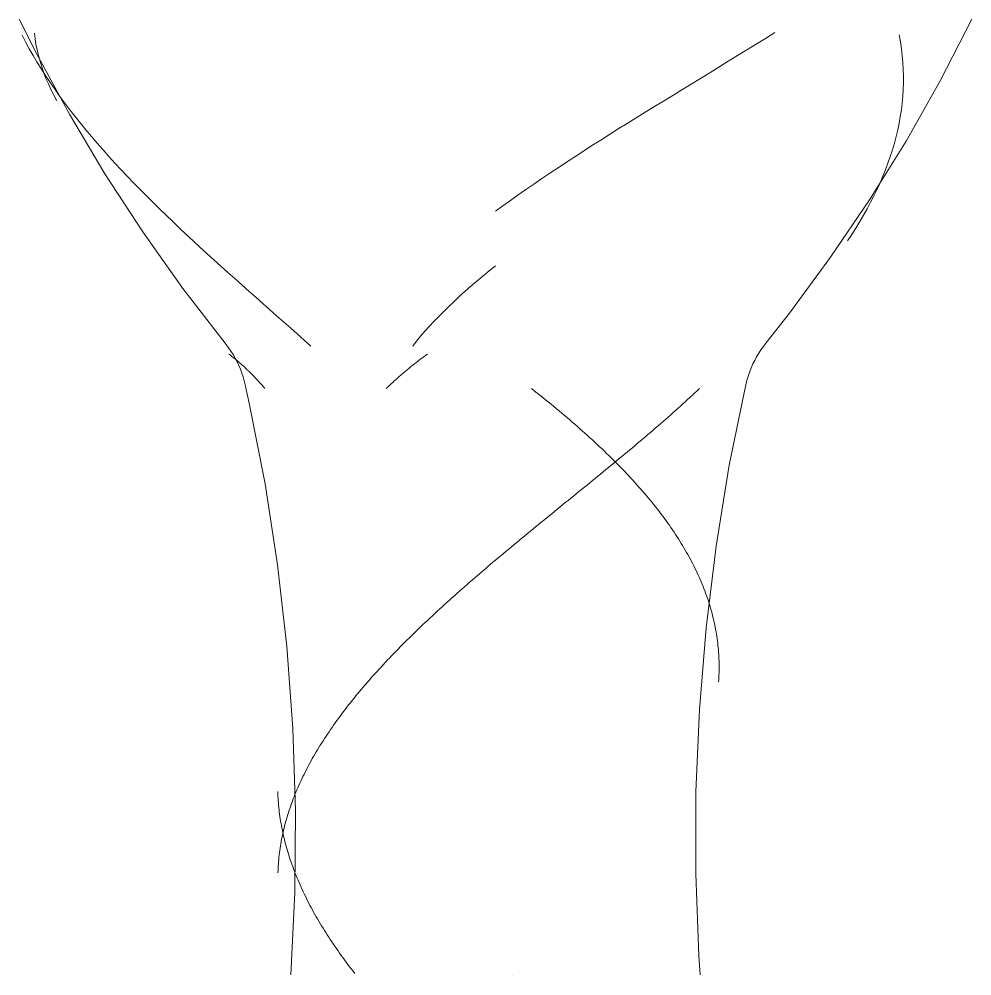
# Model space of a CAD drawing. Header units: inches. Extents: x -55396 to -733, y -290 to 853.
# Drawn here: x -55395.68 to -55377.05, y 101.29 to 120 of the extents above; entities that cross this region are included whole.
import ezdxf

# ---------------------------------------------------------------- set-up
doc = ezdxf.new("R2010")
doc.units = ezdxf.units.IN
doc.header["$MEASUREMENT"] = 0
doc.layers.add('Q-SPCQ', color=91, linetype='Continuous', lineweight=9)

# ---------------------------------------------------------------- blocks, each defined once
blk = doc.blocks.new('FP_262-Section 1')
at = {"layer": 'Q-SPCQ'}
for p, q in [((21271.024, 109.29), (21270.973, 109.246)), ((21271.075, 109.333), (21271.024, 109.29)), ((21271.126, 109.377), (21271.075, 109.333)), ((21271.178, 109.42), (21271.126, 109.377)), ((21270.821, 109.116), (21270.771, 109.073)), ((21270.872, 109.159), (21270.821, 109.116)), ((21270.922, 109.203), (21270.872, 109.159)), ((21270.973, 109.246), (21270.922, 109.203)), ((21270.571, 108.899), (21270.522, 108.855)), ((21270.621, 108.942), (21270.571, 108.899)), ((21270.671, 108.986), (21270.621, 108.942)), ((21270.721, 109.029), (21270.671, 108.986)), ((21270.771, 109.073), (21270.721, 109.029)), ((21270.375, 108.725), (21270.326, 108.681)), ((21270.423, 108.768), (21270.375, 108.725)), ((21270.472, 108.812), (21270.423, 108.768)), ((21270.522, 108.855), (21270.472, 108.812)), ((21270.181, 108.551), (21270.134, 108.507)), ((21270.229, 108.594), (21270.181, 108.551)), ((21270.278, 108.638), (21270.229, 108.594)), ((21270.326, 108.681), (21270.278, 108.638)), ((21269.945, 108.333), (21269.898, 108.29)), ((21269.992, 108.377), (21269.945, 108.333)), ((21270.039, 108.42), (21269.992, 108.377)), ((21270.086, 108.464), (21270.039, 108.42)), ((21270.134, 108.507), (21270.086, 108.464)), ((21269.76, 108.159), (21269.714, 108.115)), ((21269.806, 108.202), (21269.76, 108.159)), ((21269.852, 108.246), (21269.806, 108.202)), ((21269.898, 108.29), (21269.852, 108.246)), ((21269.579, 107.985), (21269.534, 107.941)), ((21269.624, 108.028), (21269.579, 107.985)), ((21269.669, 108.072), (21269.624, 108.028)), ((21269.714, 108.115), (21269.669, 108.072)), ((21269.402, 107.81), (21269.359, 107.767)), ((21269.446, 107.854), (21269.402, 107.81)), ((21269.49, 107.897), (21269.446, 107.854)), ((21269.534, 107.941), (21269.49, 107.897)), ((21269.188, 107.592), (21269.146, 107.548)), ((21269.23, 107.636), (21269.188, 107.592)), ((21269.273, 107.679), (21269.23, 107.636)), ((21269.316, 107.723), (21269.273, 107.679)), ((21269.359, 107.767), (21269.316, 107.723)), ((21269.022, 107.418), (21268.982, 107.374)), ((21269.063, 107.461), (21269.022, 107.418)), ((21269.105, 107.505), (21269.063, 107.461)), ((21269.146, 107.548), (21269.105, 107.505)), ((21268.862, 107.243), (21268.822, 107.199)), ((21268.901, 107.287), (21268.862, 107.243)), ((21268.941, 107.33), (21268.901, 107.287)), ((21268.982, 107.374), (21268.941, 107.33)), ((21268.668, 107.025), (21268.63, 106.981)), ((21268.706, 107.068), (21268.668, 107.025)), ((21268.744, 107.112), (21268.706, 107.068)), ((21268.783, 107.156), (21268.744, 107.112)), ((21268.822, 107.199), (21268.783, 107.156)), ((21268.519, 106.85), (21268.483, 106.806)), ((21268.556, 106.894), (21268.519, 106.85)), ((21268.593, 106.937), (21268.556, 106.894)), ((21268.63, 106.981), (21268.593, 106.937)), ((21268.377, 106.675), (21268.342, 106.631)), ((21268.412, 106.719), (21268.377, 106.675)), ((21268.447, 106.763), (21268.412, 106.719)), ((21268.483, 106.806), (21268.447, 106.763)), ((21268.239, 106.5), (21268.206, 106.457)), ((21268.273, 106.544), (21268.239, 106.5)), ((21268.307, 106.588), (21268.273, 106.544)), ((21268.342, 106.631), (21268.307, 106.588)), ((21268.077, 106.282), (21268.045, 106.238)), ((21268.108, 106.325), (21268.077, 106.282)), ((21268.141, 106.369), (21268.108, 106.325)), ((21268.173, 106.413), (21268.141, 106.369)), ((21268.206, 106.457), (21268.173, 106.413)), ((21267.953, 106.107), (21267.924, 106.063)), ((21267.984, 106.15), (21267.953, 106.107)), ((21268.014, 106.194), (21267.984, 106.15)), ((21268.045, 106.238), (21268.014, 106.194)), ((21267.836, 105.932), (21267.808, 105.888)), ((21267.865, 105.975), (21267.836, 105.932)), ((21267.894, 106.019), (21267.865, 105.975)), ((21267.924, 106.063), (21267.894, 106.019)), ((21267.7, 105.713), (21267.673, 105.669)), ((21267.726, 105.757), (21267.7, 105.713)), ((21267.753, 105.8), (21267.726, 105.757)), ((21267.78, 105.844), (21267.753, 105.8)), ((21267.808, 105.888), (21267.78, 105.844)), ((21267.597, 105.538), (21267.573, 105.494)), ((21267.622, 105.582), (21267.597, 105.538)), ((21267.648, 105.625), (21267.622, 105.582)), ((21267.673, 105.669), (21267.648, 105.625)), ((21267.502, 105.363), (21267.48, 105.319)), ((21267.525, 105.407), (21267.502, 105.363)), ((21267.549, 105.45), (21267.525, 105.407)), ((21267.573, 105.494), (21267.549, 105.45)), ((21267.414, 105.188), (21267.393, 105.144)), ((21267.435, 105.231), (21267.414, 105.188)), ((21267.457, 105.275), (21267.435, 105.231)), ((21267.48, 105.319), (21267.457, 105.275)), ((21267.313, 104.969), (21267.295, 104.925)), ((21267.333, 105.013), (21267.313, 104.969)), ((21267.352, 105.056), (21267.333, 105.013)), ((21267.372, 105.1), (21267.352, 105.056)), ((21267.393, 105.144), (21267.372, 105.1)), ((21266.921, 104.895), (21266.923, 104.851)), ((21266.923, 104.851), (21266.925, 104.806)), ((21266.925, 104.806), (21266.927, 104.762)), ((21267.241, 104.794), (21267.224, 104.75)), ((21267.258, 104.837), (21267.241, 104.794)), ((21267.276, 104.881), (21267.258, 104.837)), ((21267.295, 104.925), (21267.276, 104.881)), ((21266.927, 104.762), (21266.93, 104.717)), ((21266.93, 104.717), (21266.934, 104.673)), ((21266.934, 104.673), (21266.938, 104.628)), ((21266.938, 104.628), (21266.942, 104.584)), ((21267.176, 104.618), (21267.161, 104.575)), ((21267.191, 104.662), (21267.176, 104.618)), ((21267.208, 104.706), (21267.191, 104.662)), ((21267.224, 104.75), (21267.208, 104.706)), ((21266.942, 104.584), (21266.947, 104.539)), ((21266.947, 104.539), (21266.952, 104.495)), ((21266.952, 104.495), (21266.958, 104.45)), ((21266.958, 104.45), (21266.964, 104.406)), ((21266.964, 104.406), (21266.971, 104.361)), ((21267.118, 104.443), (21267.105, 104.399)), ((21267.132, 104.487), (21267.118, 104.443)), ((21267.146, 104.531), (21267.132, 104.487)), ((21267.161, 104.575), (21267.146, 104.531)), ((21266.971, 104.361), (21266.978, 104.317)), ((21266.978, 104.317), (21266.985, 104.272)), ((21266.985, 104.272), (21266.993, 104.228)), ((21266.993, 104.228), (21267.002, 104.183)), ((21267.056, 104.224), (21267.045, 104.18)), ((21267.068, 104.268), (21267.056, 104.224)), ((21267.08, 104.312), (21267.068, 104.268)), ((21267.092, 104.356), (21267.08, 104.312)), ((21267.105, 104.399), (21267.092, 104.356)), ((21267.002, 104.183), (21267.011, 104.138)), ((21267.015, 104.049), (21267.006, 104.005)), ((21267.011, 104.138), (21267.02, 104.094)), ((21267.025, 104.093), (21267.015, 104.049)), ((21267.02, 104.094), (21267.03, 104.049)), ((21267.035, 104.137), (21267.025, 104.093)), ((21267.03, 104.049), (21267.04, 104.005)), ((21267.045, 104.18), (21267.035, 104.137)), ((21266.981, 103.874), (21266.974, 103.83)), ((21266.989, 103.918), (21266.981, 103.874)), ((21266.997, 103.961), (21266.989, 103.918)), ((21267.006, 104.005), (21266.997, 103.961)), ((21267.04, 104.005), (21267.051, 103.96)), ((21267.051, 103.96), (21267.062, 103.916)), ((21267.062, 103.916), (21267.073, 103.871)), ((21267.073, 103.871), (21267.085, 103.827)), ((21266.95, 103.655), (21266.945, 103.611)), ((21266.955, 103.699), (21266.95, 103.655)), ((21266.961, 103.742), (21266.955, 103.699)), ((21266.967, 103.786), (21266.961, 103.742)), ((21266.974, 103.83), (21266.967, 103.786)), ((21267.085, 103.827), (21267.098, 103.782)), ((21267.098, 103.782), (21267.111, 103.738)), ((21267.111, 103.738), (21267.124, 103.693)), ((21267.124, 103.693), (21267.138, 103.649)), ((21266.934, 103.48), (21266.931, 103.436)), ((21266.937, 103.523), (21266.934, 103.48)), ((21266.941, 103.567), (21266.937, 103.523)), ((21266.945, 103.611), (21266.941, 103.567)), ((21267.138, 103.649), (21267.152, 103.604)), ((21267.152, 103.604), (21267.167, 103.56)), ((21267.167, 103.56), (21267.182, 103.515)), ((21267.182, 103.515), (21267.198, 103.471)), ((21267.198, 103.471), (21267.214, 103.426)), ((21266.926, 103.348), (21266.925, 103.304)), ((21266.928, 103.392), (21266.926, 103.348)), ((21266.931, 103.436), (21266.928, 103.392)), ((21267.214, 103.426), (21267.23, 103.382)), ((21267.23, 103.382), (21267.247, 103.337)), ((21267.247, 103.337), (21267.264, 103.292)), ((21267.264, 103.292), (21267.282, 103.248)), ((21267.282, 103.248), (21267.3, 103.203)), ((21267.3, 103.203), (21267.319, 103.159)), ((21267.319, 103.159), (21267.338, 103.114)), ((21267.338, 103.114), (21267.357, 103.07)), ((21267.357, 103.07), (21267.377, 103.025)), ((21267.377, 103.025), (21267.397, 102.981)), ((21267.397, 102.981), (21267.418, 102.936)), ((21267.418, 102.936), (21267.439, 102.892)), ((21267.439, 102.892), (21267.461, 102.847)), ((21267.461, 102.847), (21267.483, 102.803)), ((21267.483, 102.803), (21267.505, 102.758)), ((21267.505, 102.758), (21267.528, 102.714)), ((21267.528, 102.714), (21267.551, 102.669)), ((21267.551, 102.669), (21267.575, 102.625)), ((21267.575, 102.625), (21267.599, 102.58)), ((21267.599, 102.58), (21267.623, 102.536)), ((21267.623, 102.536), (21267.648, 102.491)), ((21267.648, 102.491), (21267.673, 102.447)), ((21267.673, 102.447), (21267.699, 102.402)), ((21267.699, 102.402), (21267.725, 102.358)), ((21267.725, 102.358), (21267.751, 102.313)), ((21267.751, 102.313), (21267.778, 102.269)), ((21267.778, 102.269), (21267.806, 102.224)), ((21267.806, 102.224), (21267.833, 102.18)), ((21267.833, 102.18), (21267.861, 102.135)), ((21267.861, 102.135), (21267.89, 102.091)), ((21267.89, 102.091), (21267.918, 102.046)), ((21267.918, 102.046), (21267.948, 102.002)), ((21267.948, 102.002), (21267.977, 101.958)), ((21267.977, 101.958), (21268.007, 101.913)), ((21268.007, 101.913), (21268.038, 101.869)), ((21268.038, 101.869), (21268.068, 101.824)), ((21268.068, 101.824), (21268.099, 101.78)), ((21268.099, 101.78), (21268.131, 101.735)), ((21268.131, 101.735), (21268.163, 101.691)), ((21268.163, 101.691), (21268.195, 101.646)), ((21268.195, 101.646), (21268.227, 101.602)), ((21268.227, 101.602), (21268.26, 101.557)), ((21268.26, 101.557), (21268.294, 101.513)), ((21268.294, 101.513), (21268.327, 101.469)), ((21268.327, 101.469), (21268.361, 101.424)), ((21268.361, 101.424), (21268.396, 101.38)), ((21268.396, 101.38), (21268.43, 101.335))]:
    blk.add_line(p, q, dxfattribs=at)
at = {"layer": 'Q-SPCQ', "flags": 128}
blk.add_lwpolyline([(21267.178, 101.312), (21267.254, 102.917), (21267.266, 104.523), (21267.213, 106.128), (21267.097, 107.73), (21266.916, 109.325), (21266.672, 110.913), (21266.365, 112.489), (21266.285, 112.849)], dxfattribs=at)
blk = doc.blocks.new('FP_263-Section 1')
at = {"layer": 'Q-SPCQ'}
for p, q in [((21271.881, 112.774), (21271.937, 112.731)), ((21271.937, 112.731), (21271.992, 112.687)), ((21271.992, 112.687), (21272.047, 112.644)), ((21272.047, 112.644), (21272.101, 112.6)), ((21275.027, 112.646), (21274.981, 112.604)), ((21275.072, 112.689), (21275.027, 112.646)), ((21275.118, 112.732), (21275.072, 112.689)), ((21275.163, 112.774), (21275.118, 112.732)), ((21272.101, 112.6), (21272.155, 112.557)), ((21272.155, 112.557), (21272.209, 112.513)), ((21272.209, 112.513), (21272.263, 112.469)), ((21272.263, 112.469), (21272.316, 112.426)), ((21274.841, 112.476), (21274.794, 112.433)), ((21274.888, 112.518), (21274.841, 112.476)), ((21274.934, 112.561), (21274.888, 112.518)), ((21274.981, 112.604), (21274.934, 112.561)), ((21272.316, 112.426), (21272.369, 112.382)), ((21272.369, 112.382), (21272.421, 112.339)), ((21272.421, 112.339), (21272.473, 112.295)), ((21272.473, 112.295), (21272.525, 112.251)), ((21274.603, 112.262), (21274.554, 112.219)), ((21274.651, 112.305), (21274.603, 112.262)), ((21274.699, 112.347), (21274.651, 112.305)), ((21274.746, 112.39), (21274.699, 112.347)), ((21274.794, 112.433), (21274.746, 112.39)), ((21272.525, 112.251), (21272.577, 112.208)), ((21272.577, 112.208), (21272.628, 112.164)), ((21272.628, 112.164), (21272.679, 112.12)), ((21272.679, 112.12), (21272.729, 112.077)), ((21272.729, 112.077), (21272.779, 112.033)), ((21274.408, 112.091), (21274.358, 112.048)), ((21274.457, 112.134), (21274.408, 112.091)), ((21274.506, 112.176), (21274.457, 112.134)), ((21274.554, 112.219), (21274.506, 112.176)), ((21272.779, 112.033), (21272.829, 111.989)), ((21272.829, 111.989), (21272.878, 111.945)), ((21272.878, 111.945), (21272.927, 111.902)), ((21272.927, 111.902), (21272.976, 111.858)), ((21274.209, 111.919), (21274.159, 111.877)), ((21274.259, 111.962), (21274.209, 111.919)), ((21274.309, 112.005), (21274.259, 111.962)), ((21274.358, 112.048), (21274.309, 112.005)), ((21272.976, 111.858), (21273.024, 111.814)), ((21273.024, 111.814), (21273.072, 111.77)), ((21273.072, 111.77), (21273.12, 111.727)), ((21273.12, 111.727), (21273.167, 111.683)), ((21273.957, 111.705), (21273.906, 111.662)), ((21274.008, 111.748), (21273.957, 111.705)), ((21274.058, 111.791), (21274.008, 111.748)), ((21274.109, 111.834), (21274.058, 111.791)), ((21274.159, 111.877), (21274.109, 111.834)), ((21273.167, 111.683), (21273.213, 111.639)), ((21273.213, 111.639), (21273.26, 111.595)), ((21273.26, 111.595), (21273.306, 111.551)), ((21273.306, 111.551), (21273.351, 111.508)), ((21273.752, 111.533), (21273.7, 111.49)), ((21273.803, 111.576), (21273.752, 111.533)), ((21273.855, 111.619), (21273.803, 111.576)), ((21273.906, 111.662), (21273.855, 111.619)), ((21273.351, 111.508), (21273.396, 111.464)), ((21273.396, 111.464), (21273.441, 111.42)), ((21273.441, 111.42), (21273.485, 111.376)), ((21273.485, 111.376), (21273.529, 111.332)), ((21273.545, 111.362), (21273.493, 111.319)), ((21273.529, 111.332), (21273.572, 111.288)), ((21273.597, 111.405), (21273.545, 111.362)), ((21273.649, 111.448), (21273.597, 111.405)), ((21273.7, 111.49), (21273.649, 111.448)), ((21273.284, 111.147), (21273.231, 111.104)), ((21273.336, 111.19), (21273.284, 111.147)), ((21273.388, 111.233), (21273.336, 111.19)), ((21273.441, 111.276), (21273.388, 111.233)), ((21273.493, 111.319), (21273.441, 111.276)), ((21273.572, 111.288), (21273.615, 111.244)), ((21273.615, 111.244), (21273.658, 111.201)), ((21273.658, 111.201), (21273.7, 111.157)), ((21273.7, 111.157), (21273.742, 111.113)), ((21273.073, 110.975), (21273.02, 110.932)), ((21273.126, 111.018), (21273.073, 110.975)), ((21273.179, 111.061), (21273.126, 111.018)), ((21273.231, 111.104), (21273.179, 111.061)), ((21273.742, 111.113), (21273.783, 111.069)), ((21273.783, 111.069), (21273.824, 111.025)), ((21273.824, 111.025), (21273.864, 110.981)), ((21273.864, 110.981), (21273.904, 110.937)), ((21272.862, 110.802), (21272.809, 110.759)), ((21272.915, 110.845), (21272.862, 110.802)), ((21272.967, 110.888), (21272.915, 110.845)), ((21273.02, 110.932), (21272.967, 110.888)), ((21273.904, 110.937), (21273.944, 110.893)), ((21273.944, 110.893), (21273.983, 110.849)), ((21273.983, 110.849), (21274.021, 110.805)), ((21274.021, 110.805), (21274.06, 110.761)), ((21272.596, 110.587), (21272.543, 110.544)), ((21272.649, 110.63), (21272.596, 110.587)), ((21272.703, 110.673), (21272.649, 110.63)), ((21272.756, 110.716), (21272.703, 110.673)), ((21272.809, 110.759), (21272.756, 110.716)), ((21274.06, 110.761), (21274.097, 110.717)), ((21274.097, 110.717), (21274.135, 110.673)), ((21274.135, 110.673), (21274.172, 110.629)), ((21274.172, 110.629), (21274.208, 110.585)), ((21274.208, 110.585), (21274.244, 110.541)), ((21272.384, 110.414), (21272.331, 110.371)), ((21272.437, 110.457), (21272.384, 110.414)), ((21272.49, 110.501), (21272.437, 110.457)), ((21272.543, 110.544), (21272.49, 110.501)), ((21274.244, 110.541), (21274.279, 110.497)), ((21274.279, 110.497), (21274.314, 110.453)), ((21274.314, 110.453), (21274.349, 110.409)), ((21274.349, 110.409), (21274.383, 110.365)), ((21272.172, 110.242), (21272.119, 110.198)), ((21272.225, 110.285), (21272.172, 110.242)), ((21272.278, 110.328), (21272.225, 110.285)), ((21272.331, 110.371), (21272.278, 110.328)), ((21274.383, 110.365), (21274.416, 110.321)), ((21274.416, 110.321), (21274.45, 110.277)), ((21274.45, 110.277), (21274.482, 110.233)), ((21274.482, 110.233), (21274.514, 110.189)), ((21271.908, 110.026), (21271.855, 109.982)), ((21271.96, 110.069), (21271.908, 110.026)), ((21272.013, 110.112), (21271.96, 110.069)), ((21272.066, 110.155), (21272.013, 110.112)), ((21272.119, 110.198), (21272.066, 110.155)), ((21274.514, 110.189), (21274.546, 110.145)), ((21274.546, 110.145), (21274.577, 110.101)), ((21274.577, 110.101), (21274.608, 110.056)), ((21274.608, 110.056), (21274.638, 110.012)), ((21271.697, 109.853), (21271.645, 109.809)), ((21271.75, 109.896), (21271.697, 109.853)), ((21271.802, 109.939), (21271.75, 109.896)), ((21271.855, 109.982), (21271.802, 109.939)), ((21274.638, 110.012), (21274.668, 109.968)), ((21274.668, 109.968), (21274.697, 109.924)), ((21274.697, 109.924), (21274.726, 109.88)), ((21274.726, 109.88), (21274.754, 109.836)), ((21274.754, 109.836), (21274.782, 109.792)), ((21271.488, 109.68), (21271.436, 109.636)), ((21271.54, 109.723), (21271.488, 109.68)), ((21271.593, 109.766), (21271.54, 109.723)), ((21271.645, 109.809), (21271.593, 109.766)), ((21274.782, 109.792), (21274.81, 109.748)), ((21274.81, 109.748), (21274.836, 109.703)), ((21274.836, 109.703), (21274.863, 109.659)), ((21274.863, 109.659), (21274.889, 109.615)), ((21271.229, 109.463), (21271.178, 109.42)), ((21271.281, 109.507), (21271.229, 109.463)), ((21271.332, 109.55), (21271.281, 109.507)), ((21271.384, 109.593), (21271.332, 109.55)), ((21271.436, 109.636), (21271.384, 109.593)), ((21274.889, 109.615), (21274.914, 109.571)), ((21274.914, 109.571), (21274.939, 109.527)), ((21274.939, 109.527), (21274.963, 109.482)), ((21274.963, 109.482), (21274.987, 109.438)), ((21274.987, 109.438), (21275.011, 109.394)), ((21275.011, 109.394), (21275.034, 109.35)), ((21275.034, 109.35), (21275.056, 109.306)), ((21275.056, 109.306), (21275.078, 109.261)), ((21275.078, 109.261), (21275.099, 109.217)), ((21275.099, 109.217), (21275.12, 109.173)), ((21275.12, 109.173), (21275.141, 109.129)), ((21275.141, 109.129), (21275.161, 109.084)), ((21275.161, 109.084), (21275.18, 109.04)), ((21275.18, 109.04), (21275.199, 108.996)), ((21275.199, 108.996), (21275.218, 108.951)), ((21275.218, 108.951), (21275.235, 108.907)), ((21275.235, 108.907), (21275.253, 108.863)), ((21275.253, 108.863), (21275.27, 108.819)), ((21275.27, 108.819), (21275.286, 108.774)), ((21275.286, 108.774), (21275.302, 108.73)), ((21275.302, 108.73), (21275.318, 108.686)), ((21275.318, 108.686), (21275.333, 108.641)), ((21275.333, 108.641), (21275.347, 108.597)), ((21275.347, 108.597), (21275.361, 108.553)), ((21275.361, 108.553), (21275.374, 108.508)), ((21275.374, 108.508), (21275.387, 108.464)), ((21275.387, 108.464), (21275.4, 108.42)), ((21275.4, 108.42), (21275.412, 108.375)), ((21275.412, 108.375), (21275.423, 108.331)), ((21275.423, 108.331), (21275.434, 108.287)), ((21275.434, 108.287), (21275.445, 108.242)), ((21275.445, 108.242), (21275.454, 108.198)), ((21275.454, 108.198), (21275.464, 108.153)), ((21275.464, 108.153), (21275.473, 108.109)), ((21275.473, 108.109), (21275.481, 108.065)), ((21275.481, 108.065), (21275.489, 108.02)), ((21275.489, 108.02), (21275.497, 107.976)), ((21275.497, 107.976), (21275.504, 107.931)), ((21275.504, 107.931), (21275.51, 107.887)), ((21275.51, 107.887), (21275.516, 107.843)), ((21275.516, 107.843), (21275.522, 107.798)), ((21275.522, 107.798), (21275.527, 107.754)), ((21275.527, 107.754), (21275.531, 107.709)), ((21275.531, 107.709), (21275.535, 107.665)), ((21275.535, 107.665), (21275.539, 107.621)), ((21275.539, 107.621), (21275.542, 107.576)), ((21275.542, 107.576), (21275.544, 107.532)), ((21275.544, 107.532), (21275.546, 107.487)), ((21275.546, 107.487), (21275.548, 107.443)), ((21275.548, 107.443), (21275.549, 107.398)), ((21275.549, 107.398), (21275.549, 107.354)), ((21275.548, 107.22), (21275.547, 107.176)), ((21275.549, 107.265), (21275.548, 107.22)), ((21275.549, 107.354), (21275.549, 107.309)), ((21275.549, 107.309), (21275.549, 107.265)), ((21275.543, 107.087), (21275.54, 107.042)), ((21275.545, 107.131), (21275.543, 107.087)), ((21275.547, 107.176), (21275.545, 107.131))]:
    blk.add_line(p, q, dxfattribs=at)
at = {"layer": 'Q-SPCQ', "flags": 128}
blk.add_lwpolyline([(21276.07, 112.849), (21275.748, 111.275), (21275.49, 109.69), (21275.295, 108.096), (21275.163, 106.496), (21275.096, 104.891), (21275.093, 103.285), (21275.155, 101.68), (21275.178, 101.312)], dxfattribs=at)
blk = doc.blocks.new('FP_264-Section 1')
at = {"layer": 'Q-SPCQ'}
blk.add_line((21271.514, 101.29), (21271.514, 101.29), dxfattribs=at)
blk = doc.blocks.new('FP_265-Section 1')
at = {"layer": 'Q-SPCQ'}
for p, q in [((21261.922, 119.687), (21261.99, 119.556)), ((21262.165, 119.728), (21262.177, 119.623)), ((21262.177, 119.623), (21262.195, 119.511)), ((21261.99, 119.556), (21262.063, 119.422)), ((21262.063, 119.422), (21262.14, 119.287)), ((21262.195, 119.511), (21262.217, 119.399)), ((21262.217, 119.399), (21262.243, 119.287)), ((21262.14, 119.287), (21262.219, 119.154)), ((21262.243, 119.287), (21262.274, 119.176)), ((21262.219, 119.154), (21262.302, 119.02)), ((21262.274, 119.176), (21262.308, 119.064)), ((21262.302, 119.02), (21262.387, 118.887)), ((21262.308, 119.064), (21262.347, 118.953)), ((21262.347, 118.953), (21262.39, 118.842)), ((21262.387, 118.887), (21262.476, 118.754)), ((21262.39, 118.842), (21262.437, 118.732)), ((21262.437, 118.732), (21262.488, 118.621)), ((21262.476, 118.754), (21262.567, 118.621)), ((21262.488, 118.621), (21262.542, 118.511)), ((21262.542, 118.511), (21262.601, 118.401)), ((21262.567, 118.621), (21262.661, 118.489)), ((21262.661, 118.489), (21262.758, 118.357)), ((21262.758, 118.357), (21262.857, 118.225)), ((21262.857, 118.225), (21262.96, 118.094)), ((21262.96, 118.094), (21263.064, 117.963)), ((21263.064, 117.963), (21263.171, 117.832)), ((21263.171, 117.832), (21263.28, 117.702)), ((21263.28, 117.702), (21263.391, 117.572)), ((21263.391, 117.572), (21263.505, 117.442)), ((21263.505, 117.442), (21263.62, 117.313)), ((21263.62, 117.313), (21263.738, 117.184)), ((21263.738, 117.184), (21263.857, 117.056)), ((21263.857, 117.056), (21263.978, 116.927)), ((21263.978, 116.927), (21264.101, 116.799)), ((21264.101, 116.799), (21264.226, 116.672)), ((21264.226, 116.672), (21264.352, 116.545)), ((21264.352, 116.545), (21264.479, 116.418)), ((21264.479, 116.418), (21264.607, 116.291)), ((21264.607, 116.291), (21264.737, 116.165)), ((21264.737, 116.165), (21264.868, 116.04)), ((21264.868, 116.04), (21265, 115.914)), ((21265, 115.914), (21265.133, 115.789)), ((21265.133, 115.789), (21265.267, 115.665)), ((21265.267, 115.665), (21265.401, 115.541)), ((21265.401, 115.541), (21265.536, 115.417)), ((21265.536, 115.417), (21265.672, 115.293)), ((21265.672, 115.293), (21265.808, 115.17)), ((21265.808, 115.17), (21265.944, 115.048)), ((21271.054, 115.076), (21270.932, 114.976)), ((21271.178, 115.176), (21271.054, 115.076)), ((21265.944, 115.048), (21266.08, 114.925)), ((21266.08, 114.925), (21266.217, 114.803)), ((21270.932, 114.976), (21270.814, 114.876)), ((21266.217, 114.803), (21266.354, 114.682)), ((21270.698, 114.777), (21270.585, 114.678)), ((21270.814, 114.876), (21270.698, 114.777)), ((21266.354, 114.682), (21266.49, 114.561)), ((21266.49, 114.561), (21266.627, 114.44)), ((21270.476, 114.579), (21270.369, 114.481)), ((21270.585, 114.678), (21270.476, 114.579)), ((21266.627, 114.44), (21266.763, 114.32)), ((21266.763, 114.32), (21266.898, 114.2)), ((21270.266, 114.383), (21270.166, 114.285)), ((21270.369, 114.481), (21270.266, 114.383)), ((21266.898, 114.2), (21267.033, 114.081)), ((21270.069, 114.187), (21269.975, 114.09)), ((21270.166, 114.285), (21270.069, 114.187)), ((21267.033, 114.081), (21267.168, 113.962)), ((21267.168, 113.962), (21267.302, 113.843)), ((21269.885, 113.993), (21269.798, 113.896)), ((21269.975, 114.09), (21269.885, 113.993)), ((21267.302, 113.843), (21267.435, 113.725)), ((21269.715, 113.799), (21269.635, 113.703)), ((21269.798, 113.896), (21269.715, 113.799)), ((21267.435, 113.725), (21267.567, 113.607)), ((21269.635, 113.703), (21269.559, 113.607))]:
    blk.add_line(p, q, dxfattribs=at)
at = {"layer": 'Q-SPCQ', "flags": 128}
blk.add_lwpolyline([(21265.893, 113.662), (21265.065, 114.735), (21264.281, 115.84), (21263.542, 116.975), (21262.849, 118.139), (21262.203, 119.33), (21261.865, 120)], dxfattribs=at)
blk = doc.blocks.new('FP_266-Section 1')
at = {"layer": 'Q-SPCQ'}
for p, q in [((21276.456, 119.623), (21276.274, 119.511)), ((21276.636, 119.736), (21276.456, 119.623)), ((21279.071, 119.691), (21279.094, 119.556)), ((21276.093, 119.399), (21275.911, 119.287)), ((21276.274, 119.511), (21276.093, 119.399)), ((21279.094, 119.556), (21279.114, 119.422)), ((21279.114, 119.422), (21279.129, 119.287)), ((21275.911, 119.287), (21275.729, 119.175)), ((21279.129, 119.287), (21279.141, 119.154)), ((21275.547, 119.063), (21275.365, 118.952)), ((21275.729, 119.175), (21275.547, 119.063)), ((21279.141, 119.154), (21279.149, 119.02)), ((21279.149, 119.02), (21279.152, 118.887)), ((21275.184, 118.841), (21275.003, 118.73)), ((21275.365, 118.952), (21275.184, 118.841)), ((21279.152, 118.887), (21279.152, 118.754)), ((21275.003, 118.73), (21274.822, 118.62)), ((21279.152, 118.754), (21279.148, 118.621)), ((21274.642, 118.509), (21274.462, 118.399)), ((21274.822, 118.62), (21274.642, 118.509)), ((21279.139, 118.489), (21279.127, 118.357)), ((21279.148, 118.621), (21279.139, 118.489)), ((21274.284, 118.289), (21274.106, 118.179)), ((21274.462, 118.399), (21274.284, 118.289)), ((21279.127, 118.357), (21279.112, 118.225)), ((21273.929, 118.07), (21273.753, 117.961)), ((21274.106, 118.179), (21273.929, 118.07)), ((21279.092, 118.094), (21279.068, 117.963)), ((21279.112, 118.225), (21279.092, 118.094)), ((21273.753, 117.961), (21273.579, 117.852)), ((21279.068, 117.963), (21279.041, 117.832)), ((21273.406, 117.743), (21273.234, 117.634)), ((21273.579, 117.852), (21273.406, 117.743)), ((21279.01, 117.702), (21278.976, 117.572)), ((21279.041, 117.832), (21279.01, 117.702)), ((21273.064, 117.526), (21272.896, 117.418)), ((21273.234, 117.634), (21273.064, 117.526)), ((21278.976, 117.572), (21278.938, 117.442)), ((21272.896, 117.418), (21272.729, 117.31)), ((21278.938, 117.442), (21278.896, 117.313)), ((21272.564, 117.202), (21272.401, 117.095)), ((21272.729, 117.31), (21272.564, 117.202)), ((21278.851, 117.184), (21278.803, 117.056)), ((21278.896, 117.313), (21278.851, 117.184)), ((21272.24, 116.988), (21272.081, 116.881)), ((21272.401, 117.095), (21272.24, 116.988)), ((21278.803, 117.056), (21278.751, 116.927)), ((21271.925, 116.774), (21271.77, 116.668)), ((21272.081, 116.881), (21271.925, 116.774)), ((21278.696, 116.799), (21278.638, 116.672)), ((21278.751, 116.927), (21278.696, 116.799)), ((21271.77, 116.668), (21271.618, 116.562)), ((21278.638, 116.672), (21278.576, 116.545)), ((21271.469, 116.456), (21271.322, 116.35)), ((21271.618, 116.562), (21271.469, 116.456)), ((21278.511, 116.418), (21278.443, 116.291)), ((21278.576, 116.545), (21278.511, 116.418)), ((21271.322, 116.35), (21271.178, 116.245)), ((21278.443, 116.291), (21278.373, 116.165)), ((21278.299, 116.04), (21278.222, 115.914)), ((21278.373, 116.165), (21278.299, 116.04)), ((21278.222, 115.914), (21278.143, 115.789)), ((21278.143, 115.789), (21278.061, 115.665))]:
    blk.add_line(p, q, dxfattribs=at)
at = {"layer": 'Q-SPCQ', "flags": 128}
blk.add_lwpolyline([(21280.49, 120), (21279.871, 118.795), (21279.203, 117.616), (21278.489, 116.465), (21277.73, 115.343), (21276.926, 114.252), (21276.463, 113.662)], dxfattribs=at)
blk = doc.blocks.new('FP_267-Section 1')
at = {"layer": 'Q-SPCQ'}
for p, q in [((21265.965, 113.45), (21265.98, 113.439)), ((21265.98, 113.439), (21265.996, 113.427)), ((21265.996, 113.427), (21266.011, 113.415)), ((21266.011, 113.415), (21266.026, 113.403)), ((21266.026, 113.403), (21266.041, 113.391)), ((21266.041, 113.391), (21266.057, 113.379)), ((21269.768, 113.391), (21269.751, 113.379)), ((21269.785, 113.403), (21269.768, 113.391)), ((21269.801, 113.415), (21269.785, 113.403)), ((21269.818, 113.427), (21269.801, 113.415)), ((21269.835, 113.439), (21269.818, 113.427)), ((21269.852, 113.45), (21269.835, 113.439)), ((21266.057, 113.379), (21266.072, 113.367)), ((21266.072, 113.367), (21266.087, 113.355)), ((21266.087, 113.355), (21266.102, 113.343)), ((21266.102, 113.343), (21266.117, 113.331)), ((21266.117, 113.331), (21266.131, 113.318)), ((21266.131, 113.318), (21266.146, 113.306)), ((21266.146, 113.306), (21266.161, 113.293)), ((21266.161, 113.293), (21266.176, 113.281)), ((21266.176, 113.281), (21266.19, 113.268)), ((21266.19, 113.268), (21266.205, 113.255)), ((21266.205, 113.255), (21266.219, 113.242)), ((21266.219, 113.242), (21266.234, 113.23)), ((21266.234, 113.23), (21266.248, 113.217)), ((21266.248, 113.217), (21266.262, 113.204)), ((21266.262, 113.204), (21266.276, 113.191)), ((21269.524, 113.204), (21269.508, 113.191)), ((21269.54, 113.217), (21269.524, 113.204)), ((21269.556, 113.23), (21269.54, 113.217)), ((21269.572, 113.242), (21269.556, 113.23)), ((21269.588, 113.255), (21269.572, 113.242)), ((21269.604, 113.268), (21269.588, 113.255)), ((21269.62, 113.281), (21269.604, 113.268)), ((21269.637, 113.293), (21269.62, 113.281)), ((21269.653, 113.306), (21269.637, 113.293)), ((21269.669, 113.318), (21269.653, 113.306)), ((21269.686, 113.331), (21269.669, 113.318)), ((21269.702, 113.343), (21269.686, 113.331)), ((21269.718, 113.355), (21269.702, 113.343)), ((21269.735, 113.367), (21269.718, 113.355)), ((21269.751, 113.379), (21269.735, 113.367)), ((21266.276, 113.191), (21266.29, 113.177)), ((21266.29, 113.177), (21266.305, 113.164)), ((21266.305, 113.164), (21266.319, 113.151)), ((21266.319, 113.151), (21266.333, 113.138)), ((21266.333, 113.138), (21266.346, 113.124)), ((21266.346, 113.124), (21266.36, 113.111)), ((21266.36, 113.111), (21266.374, 113.097)), ((21266.374, 113.097), (21266.388, 113.084)), ((21266.388, 113.084), (21266.401, 113.07)), ((21266.401, 113.07), (21266.415, 113.057)), ((21266.415, 113.057), (21266.428, 113.043)), ((21266.428, 113.043), (21266.442, 113.029)), ((21266.442, 113.029), (21266.455, 113.015)), ((21266.455, 113.015), (21266.468, 113.002)), ((21269.303, 113.015), (21269.287, 113.002)), ((21269.318, 113.029), (21269.303, 113.015)), ((21269.334, 113.043), (21269.318, 113.029)), ((21269.35, 113.057), (21269.334, 113.043)), ((21269.365, 113.07), (21269.35, 113.057)), ((21269.381, 113.084), (21269.365, 113.07)), ((21269.397, 113.097), (21269.381, 113.084)), ((21269.413, 113.111), (21269.397, 113.097)), ((21269.428, 113.124), (21269.413, 113.111)), ((21269.444, 113.138), (21269.428, 113.124)), ((21269.46, 113.151), (21269.444, 113.138)), ((21269.476, 113.164), (21269.46, 113.151)), ((21269.492, 113.177), (21269.476, 113.164)), ((21269.508, 113.191), (21269.492, 113.177)), ((21266.468, 113.002), (21266.482, 112.988)), ((21266.482, 112.988), (21266.495, 112.974)), ((21266.495, 112.974), (21266.508, 112.96)), ((21266.508, 112.96), (21266.521, 112.946)), ((21266.521, 112.946), (21266.534, 112.932)), ((21266.534, 112.932), (21266.546, 112.918)), ((21266.546, 112.918), (21266.559, 112.903)), ((21266.559, 112.903), (21266.572, 112.889)), ((21266.572, 112.889), (21266.585, 112.875)), ((21266.585, 112.875), (21266.597, 112.861)), ((21266.597, 112.861), (21266.61, 112.846)), ((21266.61, 112.846), (21266.622, 112.832)), ((21266.622, 112.832), (21266.635, 112.818)), ((21269.1, 112.832), (21269.084, 112.818)), ((21269.116, 112.846), (21269.1, 112.832)), ((21269.131, 112.861), (21269.116, 112.846)), ((21269.147, 112.875), (21269.131, 112.861)), ((21269.162, 112.889), (21269.147, 112.875)), ((21269.178, 112.903), (21269.162, 112.889)), ((21269.193, 112.918), (21269.178, 112.903)), ((21269.209, 112.932), (21269.193, 112.918)), ((21269.224, 112.946), (21269.209, 112.932)), ((21269.24, 112.96), (21269.224, 112.946)), ((21269.256, 112.974), (21269.24, 112.96)), ((21269.271, 112.988), (21269.256, 112.974)), ((21269.287, 113.002), (21269.271, 112.988)), ((21266.635, 112.818), (21266.647, 112.803)), ((21266.647, 112.803), (21266.659, 112.789)), ((21266.659, 112.789), (21266.671, 112.774)), ((21269.053, 112.789), (21269.038, 112.774)), ((21269.069, 112.803), (21269.053, 112.789)), ((21269.084, 112.818), (21269.069, 112.803))]:
    blk.add_line(p, q, dxfattribs=at)
at = {"layer": 'Q-SPCQ', "flags": 128}
blk.add_lwpolyline([(21266.285, 112.849), (21266.266, 112.926), (21266.244, 113.003), (21266.219, 113.079), (21266.19, 113.154), (21266.159, 113.228), (21266.125, 113.3), (21266.088, 113.371), (21266.048, 113.44), (21266.005, 113.508), (21265.96, 113.574), (21265.912, 113.638), (21265.893, 113.662)], dxfattribs=at)
blk = doc.blocks.new('FP_268-Section 1')
at = {"layer": 'Q-SPCQ', "flags": 128}
blk.add_lwpolyline([(21276.463, 113.662), (21276.414, 113.599), (21276.367, 113.533), (21276.324, 113.466), (21276.283, 113.398), (21276.245, 113.327), (21276.209, 113.256), (21276.177, 113.182), (21276.148, 113.108), (21276.121, 113.033), (21276.098, 112.956), (21276.077, 112.879), (21276.07, 112.849)], dxfattribs=at)
blk = doc.blocks.new('Basketball_Backstop-Performance_Sports_Systems-3103-Ceiling_Hung - 27_-0_ to 27_-11 7_8_-652462-Section 1')
at = {"layer": 'Q-SPCQ'}
for name in ['FP_265-Section 1', 'FP_266-Section 1', 'FP_267-Section 1', 'FP_268-Section 1', 'FP_262-Section 1', 'FP_263-Section 1', 'FP_264-Section 1']:
    blk.add_blockref(name, (-38328.771, 0), dxfattribs=at)

msp = doc.modelspace()

# ---------------------------------------------------------------- block references
at = {"layer": 'Q-SPCQ'}
msp.add_blockref('Basketball_Backstop-Performance_Sports_Systems-3103-Ceiling_Hung - 27_-0_ to 27_-11 7_8_-652462-Section 1', (-38328.771, 0), dxfattribs=at)

doc.saveas('drawing.dxf')
